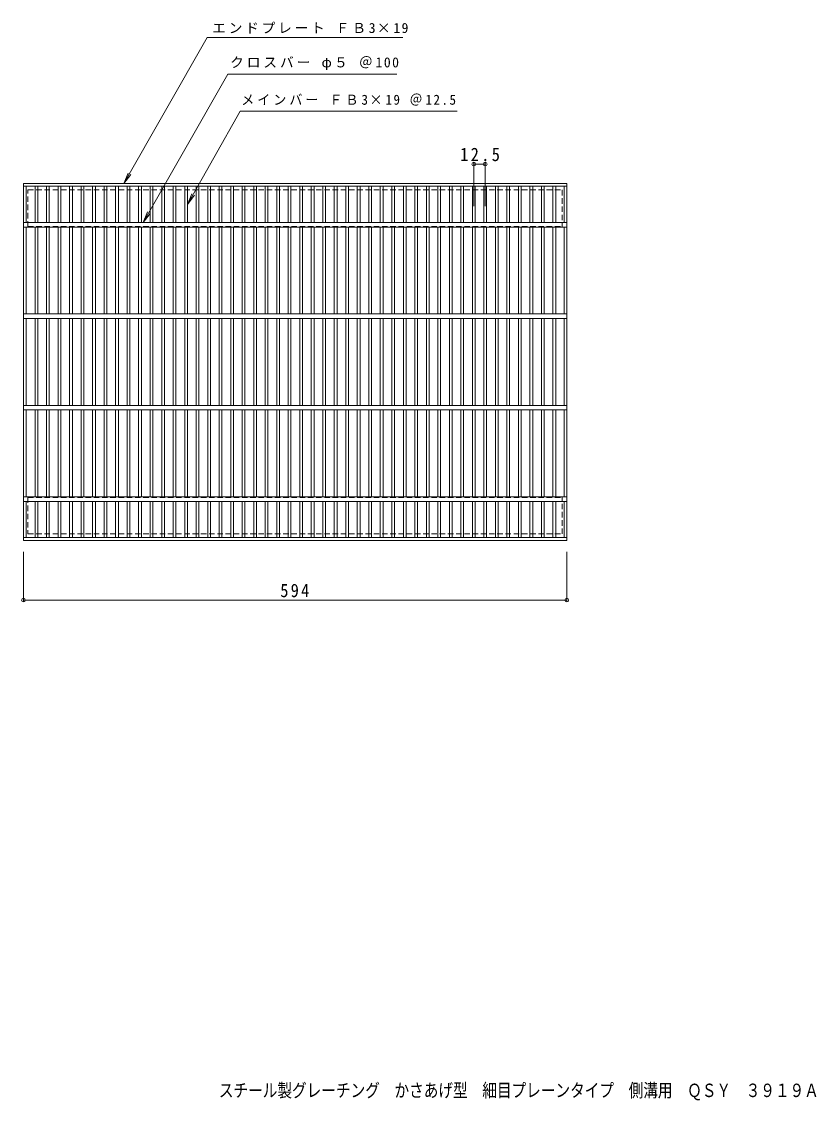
# Model space of a CAD drawing. Units: millimetres, scale not verified. Extents: x -670 to 892, y -682 to 497.
# Drawn here: x -670 to 199, y -682 to 497 of the extents above; entities that cross this region are included whole.
import ezdxf
from ezdxf.enums import TextEntityAlignment as Align

# ---------------------------------------------------------------- set-up
doc = ezdxf.new("R2010")
doc.units = ezdxf.units.MM
doc.header["$LTSCALE"] = 5
doc.header["$PDMODE"] = 32
doc.header["$PDSIZE"] = 4
doc.linetypes.add('DASHED1', pattern=[1.8, 1.2, -0.6])
for name, color, linetype, lineweight in [('A-1_ピット', 2, 'Continuous', 9), ('A-2_蓋', 3, 'Continuous', 9), ('A-4_寸法', 7, 'Continuous', 9)]:
    doc.layers.add(name, color=color, linetype=linetype, lineweight=lineweight)
doc.layers.add('F-5_F-5ﾚｲﾔ', color=2, linetype='Continuous')
doc.styles.add('ＭＳ ゴシック', font='')
doc.styles.get('ＭＳ ゴシック').set_extended_font_data('MS Gothic')

msp = doc.modelspace()

# ---------------------------------------------------------------- linework, layer by layer
at = {"layer": 'A-1_ピット', "linetype": 'DASHED1'}
for p, q in [((-663.324, 313.373), (-79.324, 313.373)), ((-663.324, 273.373), (-663.324, 313.373)), ((-79.324, 313.373), (-79.324, 273.373)), ((-663.324, 273.373), (-79.324, 273.373)), ((-663.324, -22.627), (-79.324, -22.627)), ((-663.324, -22.627), (-663.324, -62.627)), ((-79.324, -62.627), (-79.324, -22.627)), ((-663.324, -62.627), (-79.324, -62.627))]:
    msp.add_line(p, q, dxfattribs=at)
at = {"layer": 'A-2_蓋'}
for p, q in [((-668.324, 320.373), (-74.324, 320.373)), ((-668.324, -69.627), (-668.324, 320.373)), ((-74.324, 320.373), (-74.324, -69.627)), ((-668.324, 317.373), (-74.324, 317.373)), ((-665.324, 317.372), (-665.324, 277.872)), ((-655.564, 277.872), (-655.564, 317.372)), ((-652.564, 277.872), (-652.564, 317.372)), ((-642.984, 277.872), (-642.984, 317.372)), ((-639.984, 277.872), (-639.984, 317.372)), ((-630.404, 277.872), (-630.404, 317.372)), ((-627.404, 277.872), (-627.404, 317.372)), ((-617.824, 277.872), (-617.824, 317.372)), ((-614.824, 277.872), (-614.824, 317.372)), ((-605.244, 277.872), (-605.244, 317.372)), ((-602.244, 277.872), (-602.244, 317.372)), ((-592.664, 277.872), (-592.664, 317.372)), ((-589.664, 277.872), (-589.664, 317.372)), ((-580.084, 277.872), (-580.084, 317.372)), ((-577.084, 277.872), (-577.084, 317.372)), ((-567.504, 277.872), (-567.504, 317.372)), ((-564.504, 277.872), (-564.504, 317.372)), ((-554.924, 277.872), (-554.924, 317.372)), ((-551.924, 277.872), (-551.924, 317.372)), ((-542.344, 277.872), (-542.344, 317.372)), ((-539.344, 277.872), (-539.344, 317.372)), ((-529.764, 277.872), (-529.764, 317.372)), ((-526.764, 277.872), (-526.764, 317.372)), ((-517.184, 277.872), (-517.184, 317.372)), ((-514.184, 277.872), (-514.184, 317.372)), ((-504.604, 277.872), (-504.604, 317.372)), ((-501.604, 277.872), (-501.604, 317.372)), ((-492.024, 277.872), (-492.024, 317.372)), ((-489.024, 277.872), (-489.024, 317.372)), ((-479.444, 277.872), (-479.444, 317.372)), ((-476.444, 277.872), (-476.444, 317.372)), ((-466.864, 277.872), (-466.864, 317.372)), ((-463.864, 277.872), (-463.864, 317.372)), ((-454.284, 277.872), (-454.284, 317.372)), ((-451.284, 277.872), (-451.284, 317.372)), ((-441.704, 277.872), (-441.704, 317.372)), ((-438.704, 277.872), (-438.704, 317.372)), ((-429.124, 277.872), (-429.124, 317.372)), ((-426.124, 277.872), (-426.124, 317.372)), ((-416.544, 277.872), (-416.544, 317.372)), ((-413.544, 277.872), (-413.544, 317.372)), ((-403.964, 277.872), (-403.964, 317.372)), ((-400.964, 277.872), (-400.964, 317.372)), ((-391.384, 277.872), (-391.384, 317.372)), ((-388.384, 277.872), (-388.384, 317.372)), ((-378.804, 277.872), (-378.804, 317.372)), ((-375.804, 277.872), (-375.804, 317.372)), ((-366.224, 277.872), (-366.224, 317.372)), ((-363.224, 277.872), (-363.224, 317.372)), ((-353.644, 277.872), (-353.644, 317.372)), ((-350.644, 277.872), (-350.644, 317.372)), ((-341.064, 277.872), (-341.064, 317.372)), ((-338.064, 277.872), (-338.064, 317.372)), ((-328.484, 277.872), (-328.484, 317.372)), ((-325.484, 277.872), (-325.484, 317.372)), ((-315.904, 277.872), (-315.904, 317.372)), ((-312.904, 277.872), (-312.904, 317.372)), ((-303.324, 277.872), (-303.324, 317.372)), ((-300.323, 277.872), (-300.323, 317.372)), ((-290.744, 277.872), (-290.744, 317.372)), ((-287.743, 277.872), (-287.743, 317.372)), ((-278.164, 277.872), (-278.164, 317.372)), ((-275.164, 277.872), (-275.164, 317.372)), ((-265.584, 277.872), (-265.584, 317.372)), ((-262.584, 277.872), (-262.584, 317.372)), ((-253.004, 277.872), (-253.004, 317.372)), ((-250.004, 277.872), (-250.004, 317.372)), ((-240.424, 277.872), (-240.424, 317.372)), ((-237.424, 277.872), (-237.424, 317.372)), ((-227.844, 277.872), (-227.844, 317.372)), ((-224.844, 277.872), (-224.844, 317.372)), ((-215.264, 277.872), (-215.264, 317.372)), ((-212.264, 277.872), (-212.264, 317.372)), ((-202.683, 277.872), (-202.683, 317.372)), ((-199.684, 277.872), (-199.684, 317.372)), ((-190.103, 277.872), (-190.103, 317.372)), ((-187.103, 277.872), (-187.103, 317.372)), ((-177.523, 277.872), (-177.523, 317.372)), ((-174.523, 277.872), (-174.523, 317.372)), ((-164.944, 277.872), (-164.944, 317.372)), ((-161.943, 277.872), (-161.943, 317.372)), ((-152.364, 277.872), (-152.364, 317.372)), ((-149.363, 277.872), (-149.363, 317.372)), ((-139.784, 277.872), (-139.784, 317.372)), ((-136.783, 277.872), (-136.783, 317.372)), ((-127.204, 277.872), (-127.204, 317.372)), ((-124.203, 277.872), (-124.203, 317.372)), ((-114.624, 277.872), (-114.624, 317.372)), ((-111.623, 277.872), (-111.623, 317.372)), ((-102.044, 277.872), (-102.044, 317.372)), ((-99.043, 277.872), (-99.043, 317.372)), ((-89.463, 277.872), (-89.463, 317.372)), ((-86.463, 277.872), (-86.463, 317.372)), ((-77.324, 277.872), (-77.324, 317.372)), ((-668.324, 277.872), (-74.324, 277.872)), ((-668.324, 272.872), (-74.324, 272.872)), ((-665.324, 272.872), (-665.324, 177.873)), ((-655.564, 177.873), (-655.564, 272.872)), ((-652.564, 177.873), (-652.564, 272.872)), ((-642.984, 177.873), (-642.984, 272.872)), ((-639.984, 177.873), (-639.984, 272.872)), ((-630.404, 177.873), (-630.404, 272.872)), ((-627.404, 177.873), (-627.404, 272.872)), ((-617.824, 177.873), (-617.824, 272.872)), ((-614.824, 177.873), (-614.824, 272.872)), ((-605.244, 177.873), (-605.244, 272.872)), ((-602.244, 177.873), (-602.244, 272.872)), ((-592.664, 177.873), (-592.664, 272.872)), ((-589.664, 177.873), (-589.664, 272.872)), ((-580.084, 177.873), (-580.084, 272.872)), ((-577.084, 177.873), (-577.084, 272.872)), ((-567.504, 177.873), (-567.504, 272.872)), ((-564.504, 177.873), (-564.504, 272.872)), ((-554.924, 177.873), (-554.924, 272.872)), ((-551.924, 177.873), (-551.924, 272.872)), ((-542.344, 177.873), (-542.344, 272.872)), ((-539.344, 177.873), (-539.344, 272.872)), ((-529.764, 177.873), (-529.764, 272.872)), ((-526.764, 177.873), (-526.764, 272.872)), ((-517.184, 177.873), (-517.184, 272.872)), ((-514.184, 177.873), (-514.184, 272.872)), ((-504.604, 177.873), (-504.604, 272.872)), ((-501.604, 177.873), (-501.604, 272.872)), ((-492.024, 177.873), (-492.024, 272.872)), ((-489.024, 177.873), (-489.024, 272.872)), ((-479.444, 177.873), (-479.444, 272.872)), ((-476.444, 177.873), (-476.444, 272.872)), ((-466.864, 177.873), (-466.864, 272.872)), ((-463.864, 177.873), (-463.864, 272.872)), ((-454.284, 177.873), (-454.284, 272.872)), ((-451.284, 177.873), (-451.284, 272.872)), ((-441.704, 177.873), (-441.704, 272.872)), ((-438.704, 177.873), (-438.704, 272.872)), ((-429.124, 177.873), (-429.124, 272.872)), ((-426.124, 177.873), (-426.124, 272.872)), ((-416.544, 177.873), (-416.544, 272.872)), ((-413.544, 177.873), (-413.544, 272.872)), ((-403.964, 177.873), (-403.964, 272.872)), ((-400.964, 177.873), (-400.964, 272.872)), ((-391.384, 177.873), (-391.384, 272.872)), ((-388.384, 177.873), (-388.384, 272.872)), ((-378.804, 177.873), (-378.804, 272.872)), ((-375.804, 177.873), (-375.804, 272.872)), ((-366.224, 177.873), (-366.224, 272.872)), ((-363.224, 177.873), (-363.224, 272.872)), ((-353.644, 177.873), (-353.644, 272.872)), ((-350.644, 177.873), (-350.644, 272.872)), ((-341.064, 177.873), (-341.064, 272.872)), ((-338.064, 177.873), (-338.064, 272.872)), ((-328.484, 177.873), (-328.484, 272.872)), ((-325.484, 177.873), (-325.484, 272.872)), ((-315.904, 177.873), (-315.904, 272.872)), ((-312.904, 177.873), (-312.904, 272.872)), ((-303.324, 177.873), (-303.324, 272.872)), ((-300.323, 177.873), (-300.323, 272.872)), ((-290.744, 177.873), (-290.744, 272.872)), ((-287.743, 177.873), (-287.743, 272.872)), ((-278.164, 177.873), (-278.164, 272.872)), ((-275.164, 177.873), (-275.164, 272.872)), ((-265.584, 177.873), (-265.584, 272.872)), ((-262.584, 177.873), (-262.584, 272.872)), ((-253.004, 177.873), (-253.004, 272.872)), ((-250.004, 177.873), (-250.004, 272.872)), ((-240.424, 177.873), (-240.424, 272.872)), ((-237.424, 177.873), (-237.424, 272.872)), ((-227.844, 177.873), (-227.844, 272.872)), ((-224.844, 177.873), (-224.844, 272.872)), ((-215.264, 177.873), (-215.264, 272.872)), ((-212.264, 177.873), (-212.264, 272.872)), ((-202.683, 177.873), (-202.683, 272.872)), ((-199.684, 177.873), (-199.684, 272.872)), ((-190.103, 177.873), (-190.103, 272.872)), ((-187.103, 177.873), (-187.103, 272.872)), ((-177.523, 177.873), (-177.523, 272.872)), ((-174.523, 177.873), (-174.523, 272.872)), ((-164.944, 177.873), (-164.944, 272.872)), ((-161.943, 177.873), (-161.943, 272.872)), ((-152.364, 177.873), (-152.364, 272.872)), ((-149.363, 177.873), (-149.363, 272.872)), ((-139.784, 177.873), (-139.784, 272.872)), ((-136.783, 177.873), (-136.783, 272.872)), ((-127.204, 177.873), (-127.204, 272.872)), ((-124.203, 177.873), (-124.203, 272.872)), ((-114.624, 177.873), (-114.624, 272.872)), ((-111.623, 177.873), (-111.623, 272.872)), ((-102.044, 177.873), (-102.044, 272.872)), ((-99.043, 177.873), (-99.043, 272.872)), ((-89.463, 177.873), (-89.463, 272.872)), ((-86.463, 177.873), (-86.463, 272.872)), ((-77.324, 177.873), (-77.324, 272.872)), ((-668.324, 177.873), (-74.324, 177.873)), ((-668.324, 172.873), (-74.324, 172.873)), ((-665.324, 172.873), (-665.324, 77.873)), ((-655.564, 77.873), (-655.564, 172.873)), ((-652.564, 77.873), (-652.564, 172.873)), ((-642.984, 77.873), (-642.984, 172.873)), ((-639.984, 77.873), (-639.984, 172.873)), ((-630.404, 77.873), (-630.404, 172.873)), ((-627.404, 77.873), (-627.404, 172.873)), ((-617.824, 77.873), (-617.824, 172.873)), ((-614.824, 77.873), (-614.824, 172.873)), ((-605.244, 77.873), (-605.244, 172.873)), ((-602.244, 77.873), (-602.244, 172.873)), ((-592.664, 77.873), (-592.664, 172.873)), ((-589.664, 77.873), (-589.664, 172.873)), ((-580.084, 77.873), (-580.084, 172.873)), ((-577.084, 77.873), (-577.084, 172.873)), ((-567.504, 77.873), (-567.504, 172.873)), ((-564.504, 77.873), (-564.504, 172.873)), ((-554.924, 77.873), (-554.924, 172.873)), ((-551.924, 77.873), (-551.924, 172.873)), ((-542.344, 77.873), (-542.344, 172.873)), ((-539.344, 77.873), (-539.344, 172.873)), ((-529.764, 77.873), (-529.764, 172.873)), ((-526.764, 77.873), (-526.764, 172.873)), ((-517.184, 77.873), (-517.184, 172.873)), ((-514.184, 77.873), (-514.184, 172.873)), ((-504.604, 77.873), (-504.604, 172.873)), ((-501.604, 77.873), (-501.604, 172.873)), ((-492.024, 77.873), (-492.024, 172.873)), ((-489.024, 77.873), (-489.024, 172.873)), ((-479.444, 77.873), (-479.444, 172.873)), ((-476.444, 77.873), (-476.444, 172.873)), ((-466.864, 77.873), (-466.864, 172.873)), ((-463.864, 77.873), (-463.864, 172.873)), ((-454.284, 77.873), (-454.284, 172.873)), ((-451.284, 77.873), (-451.284, 172.873)), ((-441.704, 77.873), (-441.704, 172.873)), ((-438.704, 77.873), (-438.704, 172.873)), ((-429.124, 77.873), (-429.124, 172.873)), ((-426.124, 77.873), (-426.124, 172.873)), ((-416.544, 77.873), (-416.544, 172.873)), ((-413.544, 77.873), (-413.544, 172.873)), ((-403.964, 77.873), (-403.964, 172.873)), ((-400.964, 77.873), (-400.964, 172.873)), ((-391.384, 77.873), (-391.384, 172.873)), ((-388.384, 77.873), (-388.384, 172.873)), ((-378.804, 77.873), (-378.804, 172.873)), ((-375.804, 77.873), (-375.804, 172.873)), ((-366.224, 77.873), (-366.224, 172.873)), ((-363.224, 77.873), (-363.224, 172.873)), ((-353.644, 77.873), (-353.644, 172.873)), ((-350.644, 77.873), (-350.644, 172.873)), ((-341.064, 77.873), (-341.064, 172.873)), ((-338.064, 77.873), (-338.064, 172.873)), ((-328.484, 77.873), (-328.484, 172.873)), ((-325.484, 77.873), (-325.484, 172.873)), ((-315.904, 77.873), (-315.904, 172.873)), ((-312.904, 77.873), (-312.904, 172.873)), ((-303.324, 77.873), (-303.324, 172.873)), ((-300.323, 77.873), (-300.323, 172.873)), ((-290.744, 77.873), (-290.744, 172.873)), ((-287.743, 77.873), (-287.743, 172.873)), ((-278.164, 77.873), (-278.164, 172.873)), ((-275.164, 77.873), (-275.164, 172.873)), ((-265.584, 77.873), (-265.584, 172.873)), ((-262.584, 77.873), (-262.584, 172.873)), ((-253.004, 77.873), (-253.004, 172.873)), ((-250.004, 77.873), (-250.004, 172.873)), ((-240.424, 77.873), (-240.424, 172.873)), ((-237.424, 77.873), (-237.424, 172.873)), ((-227.844, 77.873), (-227.844, 172.873)), ((-224.844, 77.873), (-224.844, 172.873)), ((-215.264, 77.873), (-215.264, 172.873)), ((-212.264, 77.873), (-212.264, 172.873)), ((-202.683, 77.873), (-202.683, 172.873)), ((-199.684, 77.873), (-199.684, 172.873)), ((-190.103, 77.873), (-190.103, 172.873)), ((-187.103, 77.873), (-187.103, 172.873)), ((-177.523, 77.873), (-177.523, 172.873)), ((-174.523, 77.873), (-174.523, 172.873)), ((-164.944, 77.873), (-164.944, 172.873)), ((-161.943, 77.873), (-161.943, 172.873)), ((-152.364, 77.873), (-152.364, 172.873)), ((-149.363, 77.873), (-149.363, 172.873)), ((-139.784, 77.873), (-139.784, 172.873)), ((-136.783, 77.873), (-136.783, 172.873)), ((-127.204, 77.873), (-127.204, 172.873)), ((-124.203, 77.873), (-124.203, 172.873)), ((-114.624, 77.873), (-114.624, 172.873)), ((-111.623, 77.873), (-111.623, 172.873)), ((-102.044, 77.873), (-102.044, 172.873)), ((-99.043, 77.873), (-99.043, 172.873)), ((-89.463, 77.873), (-89.463, 172.873)), ((-86.463, 77.873), (-86.463, 172.873)), ((-77.324, 77.873), (-77.324, 172.873)), ((-668.324, 77.873), (-74.324, 77.873)), ((-668.324, 72.873), (-74.324, 72.873)), ((-665.324, -22.127), (-665.324, 72.873)), ((-655.564, 72.873), (-655.564, -22.127)), ((-652.564, 72.873), (-652.564, -22.127)), ((-642.984, 72.873), (-642.984, -22.127)), ((-639.984, 72.873), (-639.984, -22.127)), ((-630.404, 72.873), (-630.404, -22.127)), ((-627.404, 72.873), (-627.404, -22.127)), ((-617.824, 72.873), (-617.824, -22.127)), ((-614.824, 72.873), (-614.824, -22.127)), ((-605.244, 72.873), (-605.244, -22.127)), ((-602.244, 72.873), (-602.244, -22.127)), ((-592.664, 72.873), (-592.664, -22.127)), ((-589.664, 72.873), (-589.664, -22.127)), ((-580.084, 72.873), (-580.084, -22.127)), ((-577.084, 72.873), (-577.084, -22.127)), ((-567.504, 72.873), (-567.504, -22.127)), ((-564.504, 72.873), (-564.504, -22.127)), ((-554.924, 72.873), (-554.924, -22.127)), ((-551.924, 72.873), (-551.924, -22.127)), ((-542.344, 72.873), (-542.344, -22.127)), ((-539.344, 72.873), (-539.344, -22.127)), ((-529.764, 72.873), (-529.764, -22.127)), ((-526.764, 72.873), (-526.764, -22.127)), ((-517.184, 72.873), (-517.184, -22.127)), ((-514.184, 72.873), (-514.184, -22.127)), ((-504.604, 72.873), (-504.604, -22.127)), ((-501.604, 72.873), (-501.604, -22.127)), ((-492.024, 72.873), (-492.024, -22.127)), ((-489.024, 72.873), (-489.024, -22.127)), ((-479.444, 72.873), (-479.444, -22.127)), ((-476.444, 72.873), (-476.444, -22.127)), ((-466.864, 72.873), (-466.864, -22.127)), ((-463.864, 72.873), (-463.864, -22.127)), ((-454.284, 72.873), (-454.284, -22.127)), ((-451.284, 72.873), (-451.284, -22.127)), ((-441.704, 72.873), (-441.704, -22.127)), ((-438.704, 72.873), (-438.704, -22.127)), ((-429.124, 72.873), (-429.124, -22.127)), ((-426.124, 72.873), (-426.124, -22.127)), ((-416.544, 72.873), (-416.544, -22.127)), ((-413.544, 72.873), (-413.544, -22.127)), ((-403.964, 72.873), (-403.964, -22.127)), ((-400.964, 72.873), (-400.964, -22.127)), ((-391.384, 72.873), (-391.384, -22.127)), ((-388.384, 72.873), (-388.384, -22.127)), ((-378.804, 72.873), (-378.804, -22.127)), ((-375.804, 72.873), (-375.804, -22.127)), ((-366.224, 72.873), (-366.224, -22.127)), ((-363.224, 72.873), (-363.224, -22.127)), ((-353.644, 72.873), (-353.644, -22.127)), ((-350.644, 72.873), (-350.644, -22.127)), ((-341.064, 72.873), (-341.064, -22.127)), ((-338.064, 72.873), (-338.064, -22.127)), ((-328.484, 72.873), (-328.484, -22.127)), ((-325.484, 72.873), (-325.484, -22.127)), ((-315.904, 72.873), (-315.904, -22.127)), ((-312.904, 72.873), (-312.904, -22.127)), ((-303.324, 72.873), (-303.324, -22.127)), ((-300.323, 72.873), (-300.323, -22.127)), ((-290.744, 72.873), (-290.744, -22.127)), ((-287.743, 72.873), (-287.743, -22.127)), ((-278.164, 72.873), (-278.164, -22.127)), ((-275.164, 72.873), (-275.164, -22.127)), ((-265.584, 72.873), (-265.584, -22.127)), ((-262.584, 72.873), (-262.584, -22.127)), ((-253.004, 72.873), (-253.004, -22.127)), ((-250.004, 72.873), (-250.004, -22.127)), ((-240.424, 72.873), (-240.424, -22.127)), ((-237.424, 72.873), (-237.424, -22.127)), ((-227.844, 72.873), (-227.844, -22.127)), ((-224.844, 72.873), (-224.844, -22.127)), ((-215.264, 72.873), (-215.264, -22.127)), ((-212.264, 72.873), (-212.264, -22.127)), ((-202.683, 72.873), (-202.683, -22.127)), ((-199.684, 72.873), (-199.684, -22.127)), ((-190.103, 72.873), (-190.103, -22.127)), ((-187.103, 72.873), (-187.103, -22.127)), ((-177.523, 72.873), (-177.523, -22.127)), ((-174.523, 72.873), (-174.523, -22.127)), ((-164.944, 72.873), (-164.944, -22.127)), ((-161.943, 72.873), (-161.943, -22.127)), ((-152.364, 72.873), (-152.364, -22.127)), ((-149.363, 72.873), (-149.363, -22.127)), ((-139.784, 72.873), (-139.784, -22.127)), ((-136.783, 72.873), (-136.783, -22.127)), ((-127.204, 72.873), (-127.204, -22.127)), ((-124.203, 72.873), (-124.203, -22.127)), ((-114.624, 72.873), (-114.624, -22.127)), ((-111.623, 72.873), (-111.623, -22.127)), ((-102.044, 72.873), (-102.044, -22.127)), ((-99.043, 72.873), (-99.043, -22.127)), ((-89.463, 72.873), (-89.463, -22.127)), ((-86.463, 72.873), (-86.463, -22.127)), ((-77.324, 72.873), (-77.324, -22.127)), ((-668.324, -22.127), (-74.324, -22.127)), ((-668.324, -27.127), (-74.324, -27.127)), ((-665.324, -66.627), (-665.324, -27.127)), ((-655.564, -27.127), (-655.564, -66.627)), ((-652.564, -27.127), (-652.564, -66.627)), ((-642.984, -27.127), (-642.984, -66.627)), ((-639.984, -27.127), (-639.984, -66.627)), ((-630.404, -27.127), (-630.404, -66.627)), ((-627.404, -27.127), (-627.404, -66.627)), ((-617.824, -27.127), (-617.824, -66.627)), ((-614.824, -27.127), (-614.824, -66.627)), ((-605.244, -27.127), (-605.244, -66.627)), ((-602.244, -27.127), (-602.244, -66.627)), ((-592.664, -27.127), (-592.664, -66.627)), ((-589.664, -27.127), (-589.664, -66.627)), ((-580.084, -27.127), (-580.084, -66.627)), ((-577.084, -27.127), (-577.084, -66.627)), ((-567.504, -27.127), (-567.504, -66.627)), ((-564.504, -27.127), (-564.504, -66.627)), ((-554.924, -27.127), (-554.924, -66.627)), ((-551.924, -27.127), (-551.924, -66.627)), ((-542.344, -27.127), (-542.344, -66.627)), ((-539.344, -27.127), (-539.344, -66.627)), ((-529.764, -27.127), (-529.764, -66.627)), ((-526.764, -27.127), (-526.764, -66.627)), ((-517.184, -27.127), (-517.184, -66.627)), ((-514.184, -27.127), (-514.184, -66.627)), ((-504.604, -27.127), (-504.604, -66.627)), ((-501.604, -27.127), (-501.604, -66.627)), ((-492.024, -27.127), (-492.024, -66.627)), ((-489.024, -27.127), (-489.024, -66.627)), ((-479.444, -27.127), (-479.444, -66.627)), ((-476.444, -27.127), (-476.444, -66.627)), ((-466.864, -27.127), (-466.864, -66.627)), ((-463.864, -27.127), (-463.864, -66.627)), ((-454.284, -27.127), (-454.284, -66.627)), ((-451.284, -27.127), (-451.284, -66.627)), ((-441.704, -27.127), (-441.704, -66.627)), ((-438.704, -27.127), (-438.704, -66.627)), ((-429.124, -27.127), (-429.124, -66.627)), ((-426.124, -27.127), (-426.124, -66.627)), ((-416.544, -27.127), (-416.544, -66.627)), ((-413.544, -27.127), (-413.544, -66.627)), ((-403.964, -27.127), (-403.964, -66.627)), ((-400.964, -27.127), (-400.964, -66.627)), ((-391.384, -27.127), (-391.384, -66.627)), ((-388.384, -27.127), (-388.384, -66.627)), ((-378.804, -27.127), (-378.804, -66.627)), ((-375.804, -27.127), (-375.804, -66.627)), ((-366.224, -27.127), (-366.224, -66.627)), ((-363.224, -27.127), (-363.224, -66.627)), ((-353.644, -27.127), (-353.644, -66.627)), ((-350.644, -27.127), (-350.644, -66.627)), ((-341.064, -27.127), (-341.064, -66.627)), ((-338.064, -27.127), (-338.064, -66.627)), ((-328.484, -27.127), (-328.484, -66.627)), ((-325.484, -27.127), (-325.484, -66.627)), ((-315.904, -27.127), (-315.904, -66.627)), ((-312.904, -27.127), (-312.904, -66.627)), ((-303.324, -27.127), (-303.324, -66.627)), ((-300.323, -27.127), (-300.323, -66.627)), ((-290.744, -27.127), (-290.744, -66.627)), ((-287.743, -27.127), (-287.743, -66.627)), ((-278.164, -27.127), (-278.164, -66.627)), ((-275.164, -27.127), (-275.164, -66.627)), ((-265.584, -27.127), (-265.584, -66.627)), ((-262.584, -27.127), (-262.584, -66.627)), ((-253.004, -27.127), (-253.004, -66.627)), ((-250.004, -27.127), (-250.004, -66.627)), ((-240.424, -27.127), (-240.424, -66.627)), ((-237.424, -27.127), (-237.424, -66.627)), ((-227.844, -27.127), (-227.844, -66.627)), ((-224.844, -27.127), (-224.844, -66.627)), ((-215.264, -27.127), (-215.264, -66.627)), ((-212.264, -27.127), (-212.264, -66.627)), ((-202.683, -27.127), (-202.683, -66.627)), ((-199.684, -27.127), (-199.684, -66.627)), ((-190.103, -27.127), (-190.103, -66.627)), ((-187.103, -27.127), (-187.103, -66.627)), ((-177.523, -27.127), (-177.523, -66.627)), ((-174.523, -27.127), (-174.523, -66.627)), ((-164.944, -27.127), (-164.944, -66.627)), ((-161.943, -27.127), (-161.943, -66.627)), ((-152.364, -27.127), (-152.364, -66.627)), ((-149.363, -27.127), (-149.363, -66.627)), ((-139.784, -27.127), (-139.784, -66.627)), ((-136.783, -27.127), (-136.783, -66.627)), ((-127.204, -27.127), (-127.204, -66.627)), ((-124.203, -27.127), (-124.203, -66.627)), ((-114.624, -27.127), (-114.624, -66.627)), ((-111.623, -27.127), (-111.623, -66.627)), ((-102.044, -27.127), (-102.044, -66.627)), ((-99.043, -27.127), (-99.043, -66.627)), ((-89.463, -27.127), (-89.463, -66.627)), ((-86.463, -27.127), (-86.463, -66.627)), ((-77.324, -27.127), (-77.324, -66.627)), ((-74.324, -66.627), (-668.324, -66.627)), ((-74.324, -69.627), (-668.324, -69.627))]:
    msp.add_line(p, q, dxfattribs=at)
at = {"layer": 'A-4_寸法'}
for p, q in [((-558.545, 320.373), (-467.431, 480.044)), ((-467.431, 480.044), (-253.705, 480.044)), ((-537.463, 277.872), (-444.97, 439.934)), ((-444.97, 439.934), (-259.963, 439.934)), ((-489.024, 297.622), (-431.19, 399.652)), ((-431.19, 399.652), (-194.068, 399.652)), ((-176.023, 295.694), (-176.023, 343.221)), ((-163.443, 295.694), (-163.443, 343.221)), ((-558.545, 320.373), (-553.761, 331.921)), ((-558.545, 320.373), (-550.936, 330.289)), ((-176.023, 341.721), (-163.443, 341.721)), ((-489.024, 297.622), (-484.24, 309.17)), ((-489.024, 297.622), (-481.414, 307.539)), ((-537.463, 277.872), (-532.68, 289.421)), ((-537.463, 277.872), (-529.854, 287.789)), ((-668.324, -82.127), (-668.324, -136.432)), ((-74.324, -82.127), (-74.324, -136.432)), ((-668.324, -134.932), (-74.324, -134.932))]:
    msp.add_line(p, q, dxfattribs=at)
for p in [(-176.023, 341.721), (-163.443, 341.721), (-668.324, -134.932), (-74.324, -134.932)]:
    msp.add_point(p, dxfattribs=at)

# ---------------------------------------------------------------- texts
at = {"layer": 'A-4_寸法', "char_height": 11, "attachment_point": 7, "style": 'ＭＳ ゴシック'}
for s, insert in [('\\T1.2;エンドプレート\\~ＦＢ3×19', (-461.903, 484.34)), ('\\T1.21;クロスバー\\~φ５\\~＠100', (-442.314, 444.385)), ('\\T1.23;\\W0.95;メインバー\\~ＦＢ3×19\\~＠12.5', (-430.242, 405.523))]:
    msp.add_mtext(s, dxfattribs=dict(at, insert=insert))
at = {"layer": 'A-4_寸法', "color": 2, "char_height": 14.66, "attachment_point": 7, "style": 'ＭＳ ゴシック'}
for s, insert in [('\\T1.28;\\W0.9;12.5', (-190.867, 344.721)), ('\\T1.27;\\W0.9;594', (-387.574, -131.932))]:
    msp.add_mtext(s, dxfattribs=dict(at, insert=insert))
at = {"layer": 'F-5_F-5ﾚｲﾔ', "style": 'ＭＳ ゴシック', "width": 0.8}
msp.add_text('スチール製グレーチング\u3000かさあげ型\u3000細目プレーンタイプ\u3000側溝用\u3000ＱＳＹ\u3000３９１９Ａ', height=14.66, dxfattribs=at).set_placement((-454.642, -682.552), align=Align.BOTTOM_LEFT)

doc.saveas('drawing.dxf')
